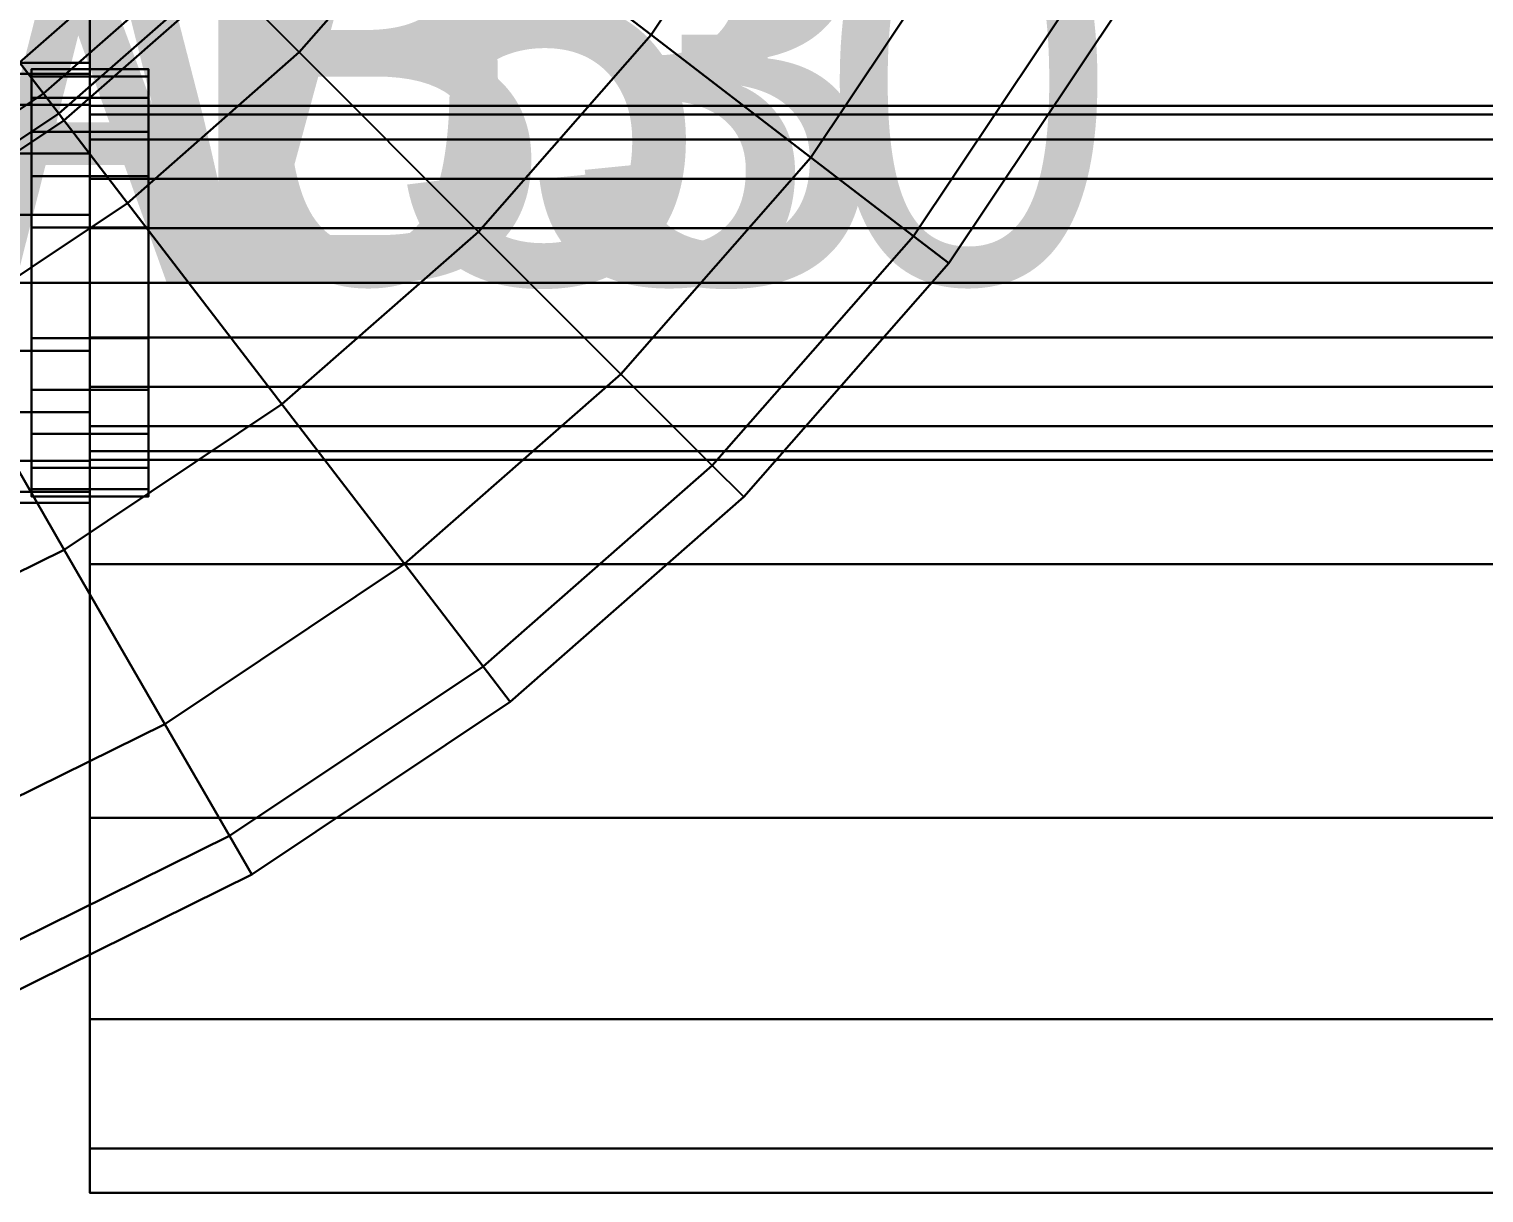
# Model space of a CAD drawing. Extents: x 91537 to 98524, y 82085 to 85415.
# Drawn here: x 97631.7 to 97830.2, y 84466.9 to 84625.6 of the extents above; entities that cross this region are included whole.
import ezdxf
from ezdxf.enums import TextEntityAlignment as Align

# ---------------------------------------------------------------- set-up
doc = ezdxf.new("R2010")
doc.units = 0
doc.header["$LTSCALE"] = 20
for name, color, linetype in [('CENTERLINE', 7, 'CONTINUOUS'), ('INSULATION', 254, 'CONTINUOUS'), ('LABELS', 7, 'CONTINUOUS'), ('PIPE-SPOOL2', 30, 'CONTINUOUS'), ('PIPE-SPOOL3', 3, 'CONTINUOUS'), ('VALVES', 1, 'CONTINUOUS'), ('WELDS-OPEN', 6, 'CONTINUOUS')]:
    doc.layers.add(name, color=color, linetype=linetype)

msp = doc.modelspace()

# ---------------------------------------------------------------- linework, layer by layer
at = {"layer": 'CENTERLINE'}
msp.add_polyline3d([(98200, 84591, 5095), (97640, 84591, 5095), (97430, 84591, 5095)], dxfattribs=at)
at = {"layer": 'INSULATION'}
for points in [[(97689.1072, 84645.8929, 4568.0737), (97716.5645, 84624.8242, 4550.4395), (97736.402, 84654.5132, 4550.4395), (97706.4297, 84671.8178, 4568.0737)], [(97716.5645, 84624.8242, 4349.5605), (97689.1072, 84645.8929, 4331.9263), (97706.4297, 84671.8178, 4331.9263), (97736.402, 84654.5132, 4349.5605)], [(97641.4214, 84649.5786, 4574.15), (97668.5491, 84622.4509, 4568.0737), (97689.1072, 84645.8929, 4568.0737), (97658.6707, 84669.2477, 4574.15)], [(97668.5491, 84622.4509, 4331.9263), (97641.4214, 84649.5786, 4325.85), (97658.6707, 84669.2477, 4325.85), (97689.1072, 84645.8929, 4331.9263)], [(97716.5645, 84624.8242, 4550.4395), (97738.3546, 84608.104, 4522.9735), (97760.1882, 84640.7803, 4522.9735), (97736.402, 84654.5132, 4550.4395)], [(97738.3546, 84608.104, 4377.0265), (97716.5645, 84624.8242, 4349.5605), (97736.402, 84654.5132, 4349.5605), (97760.1882, 84640.7803, 4377.0265)], [(97621.7523, 84632.3293, 4574.15), (97645.1071, 84601.8928, 4568.0737), (97668.5491, 84622.4509, 4568.0737), (97641.4214, 84649.5786, 4574.15)], [(97645.1071, 84601.8928, 4331.9263), (97621.7523, 84632.3293, 4325.85), (97641.4214, 84649.5786, 4325.85), (97668.5491, 84622.4509, 4331.9263)], [(97668.5491, 84622.4509, 4568.0737), (97693.0214, 84597.9786, 4550.4395), (97716.5645, 84624.8242, 4550.4395), (97689.1072, 84645.8929, 4568.0737)], [(97693.0214, 84597.9786, 4349.5605), (97668.5491, 84622.4509, 4331.9263), (97689.1072, 84645.8929, 4331.9263), (97716.5645, 84624.8242, 4349.5605)], [(97738.3546, 84608.104, 4522.9735), (97752.3448, 84597.369, 4488.3645), (97775.4599, 84631.9632, 4488.3645), (97760.1882, 84640.7803, 4522.9735)], [(97752.3448, 84597.369, 4411.6355), (97738.3546, 84608.104, 4377.0265), (97760.1882, 84640.7803, 4377.0265), (97775.4599, 84631.9632, 4411.6355)], [(97600, 84617.7949, 4574.15), (97619.1822, 84584.5703, 4568.0737), (97645.1071, 84601.8928, 4568.0737), (97621.7523, 84632.3293, 4574.15)], [(97619.1822, 84584.5703, 4331.9263), (97600, 84617.7949, 4325.85), (97621.7523, 84632.3293, 4325.85), (97645.1071, 84601.8928, 4331.9263)], [(97752.3448, 84597.369, 4488.3645), (97757.1655, 84593.67, 4450), (97780.7221, 84628.925, 4450), (97775.4599, 84631.9632, 4488.3645)], [(97757.1655, 84593.67, 4450), (97752.3448, 84597.369, 4411.6355), (97775.4599, 84631.9632, 4411.6355), (97780.7221, 84628.925, 4450)], [(98204.0621, 84591, 5219.0835), (98203.8633, 84629.3645, 5213.0104), (97640, 84629.3645, 5213.0737), (97640, 84591, 5219.15)], [(98196.1367, 84629.3645, 4976.9896), (98195.9379, 84591, 4970.9165), (97640, 84591, 4970.85), (97640, 84629.3645, 4976.9263)], [(97693.0214, 84597.9786, 4550.4395), (97712.4428, 84578.5572, 4522.9735), (97738.3546, 84608.104, 4522.9735), (97716.5645, 84624.8242, 4550.4395)], [(97712.4428, 84578.5572, 4377.0265), (97693.0214, 84597.9786, 4349.5605), (97716.5645, 84624.8242, 4349.5605), (97738.3546, 84608.104, 4377.0265)], [(97645.1071, 84601.8928, 4568.0737), (97666.1758, 84574.4355, 4550.4395), (97693.0214, 84597.9786, 4550.4395), (97668.5491, 84622.4509, 4568.0737)], [(97666.1758, 84574.4355, 4349.5605), (97645.1071, 84601.8928, 4331.9263), (97668.5491, 84622.4509, 4331.9263), (97693.0214, 84597.9786, 4349.5605)], [(97712.4428, 84578.5572, 4522.9735), (97724.912, 84566.088, 4488.3645), (97752.3448, 84597.369, 4488.3645), (97738.3546, 84608.104, 4522.9735)], [(97724.912, 84566.088, 4411.6355), (97712.4428, 84578.5572, 4377.0265), (97738.3546, 84608.104, 4377.0265), (97752.3448, 84597.369, 4411.6355)], [(97619.1822, 84584.5703, 4568.0737), (97636.4868, 84554.598, 4550.4395), (97666.1758, 84574.4355, 4550.4395), (97645.1071, 84601.8928, 4568.0737)], [(97636.4868, 84554.598, 4349.5605), (97619.1822, 84584.5703, 4331.9263), (97645.1071, 84601.8928, 4331.9263), (97666.1758, 84574.4355, 4349.5605)], [(97666.1758, 84574.4355, 4550.4395), (97682.896, 84552.6454, 4522.9735), (97712.4428, 84578.5572, 4522.9735), (97693.0214, 84597.9786, 4550.4395)], [(97682.896, 84552.6454, 4377.0265), (97666.1758, 84574.4355, 4349.5605), (97693.0214, 84597.9786, 4349.5605), (97712.4428, 84578.5572, 4377.0265)], [(97724.912, 84566.088, 4488.3645), (97729.2087, 84561.7913, 4450), (97757.1655, 84593.67, 4450), (97752.3448, 84597.369, 4488.3645)], [(97729.2087, 84561.7913, 4450), (97724.912, 84566.088, 4411.6355), (97752.3448, 84597.369, 4411.6355), (97757.1655, 84593.67, 4450)], [(98195.9379, 84591, 4970.9165), (98196.1367, 84552.6355, 4976.9896), (97640, 84552.6355, 4976.9263), (97640, 84591, 4970.85)], [(98203.8633, 84552.6355, 5213.0104), (98204.0621, 84591, 5219.0835), (97640, 84591, 5219.15), (97640, 84552.6355, 5213.0737)], [(97591.2181, 84570.78, 4568.0737), (97604.4625, 84538.8053, 4550.4395), (97636.4868, 84554.598, 4550.4395), (97619.1822, 84584.5703, 4568.0737)], [(97604.4625, 84538.8053, 4349.5605), (97591.2181, 84570.78, 4331.9263), (97619.1822, 84584.5703, 4331.9263), (97636.4868, 84554.598, 4349.5605)], [(97682.896, 84552.6454, 4522.9735), (97693.631, 84538.6552, 4488.3645), (97724.912, 84566.088, 4488.3645), (97712.4428, 84578.5572, 4522.9735)], [(97693.631, 84538.6552, 4411.6355), (97682.896, 84552.6454, 4377.0265), (97712.4428, 84578.5572, 4377.0265), (97724.912, 84566.088, 4411.6355)], [(97636.4868, 84554.598, 4550.4395), (97650.2197, 84530.8118, 4522.9735), (97682.896, 84552.6454, 4522.9735), (97666.1758, 84574.4355, 4550.4395)], [(97650.2197, 84530.8118, 4377.0265), (97636.4868, 84554.598, 4349.5605), (97666.1758, 84574.4355, 4349.5605), (97682.896, 84552.6454, 4377.0265)], [(97693.631, 84538.6552, 4488.3645), (97697.33, 84533.8345, 4450), (97729.2087, 84561.7913, 4450), (97724.912, 84566.088, 4488.3645)], [(97697.33, 84533.8345, 4450), (97693.631, 84538.6552, 4411.6355), (97724.912, 84566.088, 4411.6355), (97729.2087, 84561.7913, 4450)], [(97604.4625, 84538.8053, 4550.4395), (97614.9732, 84513.4301, 4522.9735), (97650.2197, 84530.8118, 4522.9735), (97636.4868, 84554.598, 4550.4395)], [(97614.9732, 84513.4301, 4377.0265), (97604.4625, 84538.8053, 4349.5605), (97636.4868, 84554.598, 4349.5605), (97650.2197, 84530.8118, 4377.0265)], [(98196.1367, 84552.6355, 4976.9896), (98196.7137, 84518.0265, 4994.6143), (97640, 84518.0265, 4994.5605), (97640, 84552.6355, 4976.9263)], [(98203.2863, 84518.0265, 5195.3857), (98203.8633, 84552.6355, 5213.0104), (97640, 84552.6355, 5213.0737), (97640, 84518.0265, 5195.4395)], [(97650.2197, 84530.8118, 4522.9735), (97659.0368, 84515.5401, 4488.3645), (97693.631, 84538.6552, 4488.3645), (97682.896, 84552.6454, 4522.9735)], [(97659.0368, 84515.5401, 4411.6355), (97650.2197, 84530.8118, 4377.0265), (97682.896, 84552.6454, 4377.0265), (97693.631, 84538.6552, 4411.6355)], [(97659.0368, 84515.5401, 4488.3645), (97662.075, 84510.2779, 4450), (97697.33, 84533.8345, 4450), (97693.631, 84538.6552, 4488.3645)], [(97662.075, 84510.2779, 4450), (97659.0368, 84515.5401, 4411.6355), (97693.631, 84538.6552, 4411.6355), (97697.33, 84533.8345, 4450)], [(97614.9732, 84513.4301, 4522.9735), (97621.7215, 84497.1382, 4488.3645), (97659.0368, 84515.5401, 4488.3645), (97650.2197, 84530.8118, 4522.9735)], [(97621.7215, 84497.1382, 4411.6355), (97614.9732, 84513.4301, 4377.0265), (97650.2197, 84530.8118, 4377.0265), (97659.0368, 84515.5401, 4411.6355)], [(98196.7137, 84518.0265, 4994.6143), (98197.6124, 84490.5605, 5022.0655), (97640, 84490.5605, 5022.0265), (97640, 84518.0265, 4994.5605)], [(98202.3876, 84490.5605, 5167.9345), (98203.2863, 84518.0265, 5195.3857), (97640, 84518.0265, 5195.4395), (97640, 84490.5605, 5167.9735)], [(97621.7215, 84497.1382, 4488.3645), (97624.0468, 84491.5244, 4450), (97662.075, 84510.2779, 4450), (97659.0368, 84515.5401, 4488.3645)], [(97624.0468, 84491.5244, 4450), (97621.7215, 84497.1382, 4411.6355), (97659.0368, 84515.5401, 4411.6355), (97662.075, 84510.2779, 4450)], [(98197.6124, 84490.5605, 5022.0655), (98198.7447, 84472.9263, 5056.6561), (97640, 84472.9263, 5056.6355), (97640, 84490.5605, 5022.0265)], [(98201.2552, 84472.9263, 5133.3439), (98202.3876, 84490.5605, 5167.9345), (97640, 84490.5605, 5167.9735), (97640, 84472.9263, 5133.3645)], [(98198.7447, 84472.9263, 5056.6561), (98200, 84466.85, 5095), (97640, 84466.85, 5095), (97640, 84472.9263, 5056.6355)], [(98200, 84466.85, 5095), (98201.2552, 84472.9263, 5133.3439), (97640, 84472.9263, 5133.3645), (97640, 84466.85, 5095)]]:
    msp.add_3dface(points, dxfattribs=at)
at = {"layer": 'PIPE-SPOOL2'}
for points in [[(97626.2953, 84626.4087, 4472.968), (97630.3937, 84621.0677, 4469.5378), (97651.4587, 84639.5413, 4469.5378), (97646.6983, 84644.3017, 4472.968)], [(97630.3937, 84621.0677, 4430.4622), (97626.2953, 84626.4087, 4427.032), (97646.6983, 84644.3017, 4427.032), (97651.4587, 84639.5413, 4430.4622)], [(97630.3937, 84621.0677, 4469.5378), (97633.6461, 84616.829, 4464.195), (97655.2366, 84635.7634, 4464.195), (97651.4587, 84639.5413, 4469.5378)], [(97633.6461, 84616.829, 4435.805), (97630.3937, 84621.0677, 4430.4622), (97651.4587, 84639.5413, 4430.4622), (97655.2366, 84635.7634, 4435.805)], [(97633.6461, 84616.829, 4464.195), (97635.7343, 84614.1076, 4457.4628), (97657.6622, 84633.3378, 4457.4628), (97655.2366, 84635.7634, 4464.195)], [(97635.7343, 84614.1076, 4442.5372), (97633.6461, 84616.829, 4435.805), (97655.2366, 84635.7634, 4435.805), (97657.6622, 84633.3378, 4442.5372)], [(97635.7343, 84614.1076, 4457.4628), (97636.4539, 84613.1698, 4450), (97658.498, 84632.502, 4450), (97657.6622, 84633.3378, 4457.4628)], [(97636.4539, 84613.1698, 4450), (97635.7343, 84614.1076, 4442.5372), (97657.6622, 84633.3378, 4442.5372), (97658.498, 84632.502, 4450)], [(97607.0975, 84605.5017, 4469.5378), (97609.7689, 84600.8747, 4464.195), (97633.6461, 84616.829, 4464.195), (97630.3937, 84621.0677, 4469.5378)], [(97609.7689, 84600.8747, 4435.805), (97607.0975, 84605.5017, 4430.4622), (97630.3937, 84621.0677, 4430.4622), (97633.6461, 84616.829, 4435.805)], [(97609.7689, 84600.8747, 4464.195), (97611.484, 84597.904, 4457.4628), (97635.7343, 84614.1076, 4457.4628), (97633.6461, 84616.829, 4464.195)], [(97611.484, 84597.904, 4442.5372), (97609.7689, 84600.8747, 4435.805), (97633.6461, 84616.829, 4435.805), (97635.7343, 84614.1076, 4442.5372)], [(97611.484, 84597.904, 4457.4628), (97612.075, 84596.8804, 4450), (97636.4539, 84613.1698, 4450), (97635.7343, 84614.1076, 4457.4628)], [(97612.075, 84596.8804, 4450), (97611.484, 84597.904, 4442.5372), (97635.7343, 84614.1076, 4442.5372), (97636.4539, 84613.1698, 4450)]]:
    msp.add_3dface(points, dxfattribs=at)
at = {"layer": 'PIPE-SPOOL3'}
for points in [[(98200.2442, 84613.968, 5102.4588), (98200, 84615.15, 5095), (97640, 84615.15, 5095), (97640, 84613.968, 5102.4628)], [(98200, 84615.15, 5095), (98199.7558, 84613.968, 5087.5412), (97640, 84613.968, 5087.5372), (97640, 84615.15, 5095)], [(98200.4644, 84610.5378, 5109.1874), (98200.2442, 84613.968, 5102.4588), (97640, 84613.968, 5102.4628), (97640, 84610.5378, 5109.195)], [(98199.7558, 84613.968, 5087.5412), (98199.5356, 84610.5378, 5080.8126), (97640, 84610.5378, 5080.805), (97640, 84613.968, 5087.5372)], [(98200.6393, 84605.195, 5114.5273), (98200.4644, 84610.5378, 5109.1874), (97640, 84610.5378, 5109.195), (97640, 84605.195, 5114.5378)], [(98199.5356, 84610.5378, 5080.8126), (98199.3607, 84605.195, 5075.4727), (97640, 84605.195, 5075.4622), (97640, 84610.5378, 5080.805)], [(98200.7515, 84598.4628, 5117.9557), (98200.6393, 84605.195, 5114.5273), (97640, 84605.195, 5114.5378), (97640, 84598.4628, 5117.968)], [(98199.3607, 84605.195, 5075.4727), (98199.2485, 84598.4628, 5072.0443), (97640, 84598.4628, 5072.032), (97640, 84605.195, 5075.4622)], [(98200.7902, 84591, 5119.1371), (98200.7515, 84598.4628, 5117.9557), (97640, 84598.4628, 5117.968), (97640, 84591, 5119.15)], [(98199.2485, 84598.4628, 5072.0443), (98199.2098, 84591, 5070.8629), (97640, 84591, 5070.85), (97640, 84598.4628, 5072.032)], [(98199.2098, 84591, 5070.8629), (98199.2485, 84583.5372, 5072.0443), (97640, 84583.5372, 5072.032), (97640, 84591, 5070.85)], [(98200.7515, 84583.5372, 5117.9557), (98200.7902, 84591, 5119.1371), (97640, 84591, 5119.15), (97640, 84583.5372, 5117.968)], [(98199.2485, 84583.5372, 5072.0443), (98199.3607, 84576.805, 5075.4727), (97640, 84576.805, 5075.4622), (97640, 84583.5372, 5072.032)], [(98200.6393, 84576.805, 5114.5273), (98200.7515, 84583.5372, 5117.9557), (97640, 84583.5372, 5117.968), (97640, 84576.805, 5114.5378)], [(98199.3607, 84576.805, 5075.4727), (98199.5356, 84571.4622, 5080.8126), (97640, 84571.4622, 5080.805), (97640, 84576.805, 5075.4622)], [(98200.4644, 84571.4622, 5109.1874), (98200.6393, 84576.805, 5114.5273), (97640, 84576.805, 5114.5378), (97640, 84571.4622, 5109.195)], [(98199.5356, 84571.4622, 5080.8126), (98199.7558, 84568.032, 5087.5412), (97640, 84568.032, 5087.5372), (97640, 84571.4622, 5080.805)], [(98200.2442, 84568.032, 5102.4588), (98200.4644, 84571.4622, 5109.1874), (97640, 84571.4622, 5109.195), (97640, 84568.032, 5102.4628)], [(98199.7558, 84568.032, 5087.5412), (98200, 84566.85, 5095), (97640, 84566.85, 5095), (97640, 84568.032, 5087.5372)], [(98200, 84566.85, 5095), (98200.2442, 84568.032, 5102.4588), (97640, 84568.032, 5102.4628), (97640, 84566.85, 5095)]]:
    msp.add_3dface(points, dxfattribs=at)
at = {"layer": 'VALVES'}
for points in [[(97605, 84621, 5095), (97605, 84619.5317, 5104.2705), (97640, 84619.5317, 5104.2705), (97640, 84621, 5095)], [(97605, 84619.5317, 5085.7295), (97605, 84621, 5095), (97640, 84621, 5095), (97640, 84619.5317, 5085.7295)], [(97640, 84591, 5095), (97640, 84621, 5095), (97640, 84619.5317, 5104.2705)], [(97640, 84591, 5095), (97640, 84619.5317, 5085.7295), (97640, 84621, 5095)], [(97605, 84619.5317, 5104.2705), (97605, 84615.2705, 5112.6336), (97640, 84615.2705, 5112.6336), (97640, 84619.5317, 5104.2705)], [(97605, 84615.2705, 5077.3664), (97605, 84619.5317, 5085.7295), (97640, 84619.5317, 5085.7295), (97640, 84615.2705, 5077.3664)], [(97640, 84591, 5095), (97640, 84619.5317, 5104.2705), (97640, 84615.2705, 5112.6336)], [(97640, 84591, 5095), (97640, 84615.2705, 5077.3664), (97640, 84619.5317, 5085.7295)], [(97605, 84615.2705, 5112.6336), (97605, 84608.6336, 5119.2705), (97640, 84608.6336, 5119.2705), (97640, 84615.2705, 5112.6336)], [(97605, 84608.6336, 5070.7295), (97605, 84615.2705, 5077.3664), (97640, 84615.2705, 5077.3664), (97640, 84608.6336, 5070.7295)], [(97640, 84591, 5095), (97640, 84615.2705, 5112.6336), (97640, 84608.6336, 5119.2705)], [(97640, 84591, 5095), (97640, 84608.6336, 5070.7295), (97640, 84615.2705, 5077.3664)], [(97605, 84608.6336, 5119.2705), (97605, 84600.2705, 5123.5317), (97640, 84600.2705, 5123.5317), (97640, 84608.6336, 5119.2705)], [(97605, 84600.2705, 5066.4683), (97605, 84608.6336, 5070.7295), (97640, 84608.6336, 5070.7295), (97640, 84600.2705, 5066.4683)], [(97640, 84591, 5095), (97640, 84608.6336, 5119.2705), (97640, 84600.2705, 5123.5317)], [(97640, 84591, 5095), (97640, 84600.2705, 5066.4683), (97640, 84608.6336, 5070.7295)], [(97605, 84600.2705, 5123.5317), (97605, 84591, 5125), (97640, 84591, 5125), (97640, 84600.2705, 5123.5317)], [(97605, 84591, 5065), (97605, 84600.2705, 5066.4683), (97640, 84600.2705, 5066.4683), (97640, 84591, 5065)], [(97640, 84591, 5095), (97640, 84600.2705, 5123.5317), (97640, 84591, 5125)], [(97640, 84591, 5095), (97640, 84591, 5065), (97640, 84600.2705, 5066.4683)], [(97605, 84591, 5125), (97605, 84581.7295, 5123.5317), (97640, 84581.7295, 5123.5317), (97640, 84591, 5125)], [(97605, 84581.7295, 5066.4683), (97605, 84591, 5065), (97640, 84591, 5065), (97640, 84581.7295, 5066.4683)], [(97640, 84591, 5095), (97640, 84591, 5125), (97640, 84581.7295, 5123.5317)], [(97640, 84591, 5095), (97640, 84581.7295, 5123.5317), (97640, 84573.3664, 5119.2705)], [(97640, 84591, 5095), (97640, 84573.3664, 5119.2705), (97640, 84566.7295, 5112.6336)], [(97640, 84591, 5095), (97640, 84566.7295, 5112.6336), (97640, 84562.4683, 5104.2705)], [(97640, 84591, 5095), (97640, 84562.4683, 5104.2705), (97640, 84561, 5095)], [(97640, 84591, 5095), (97640, 84561, 5095), (97640, 84562.4683, 5085.7295)], [(97640, 84591, 5095), (97640, 84562.4683, 5085.7295), (97640, 84566.7295, 5077.3664)], [(97640, 84591, 5095), (97640, 84566.7295, 5077.3664), (97640, 84573.3664, 5070.7295)], [(97640, 84591, 5095), (97640, 84573.3664, 5070.7295), (97640, 84581.7295, 5066.4683)], [(97640, 84591, 5095), (97640, 84581.7295, 5066.4683), (97640, 84591, 5065)], [(97605, 84581.7295, 5123.5317), (97605, 84573.3664, 5119.2705), (97640, 84573.3664, 5119.2705), (97640, 84581.7295, 5123.5317)], [(97605, 84573.3664, 5070.7295), (97605, 84581.7295, 5066.4683), (97640, 84581.7295, 5066.4683), (97640, 84573.3664, 5070.7295)], [(97605, 84573.3664, 5119.2705), (97605, 84566.7295, 5112.6336), (97640, 84566.7295, 5112.6336), (97640, 84573.3664, 5119.2705)], [(97605, 84566.7295, 5077.3664), (97605, 84573.3664, 5070.7295), (97640, 84573.3664, 5070.7295), (97640, 84566.7295, 5077.3664)], [(97605, 84566.7295, 5112.6336), (97605, 84562.4683, 5104.2705), (97640, 84562.4683, 5104.2705), (97640, 84566.7295, 5112.6336)], [(97605, 84562.4683, 5085.7295), (97605, 84566.7295, 5077.3664), (97640, 84566.7295, 5077.3664), (97640, 84562.4683, 5085.7295)], [(97605, 84562.4683, 5104.2705), (97605, 84561, 5095), (97640, 84561, 5095), (97640, 84562.4683, 5104.2705)], [(97605, 84561, 5095), (97605, 84562.4683, 5085.7295), (97640, 84562.4683, 5085.7295), (97640, 84561, 5095)]]:
    msp.add_3dface(points, dxfattribs=at)
at = {"layer": 'WELDS-OPEN'}
for points in [[(97648, 84619.1567, 5102.5446), (97648, 84620.15, 5095), (97632, 84620.15, 5095), (97632, 84619.1567, 5102.5446)], [(97648, 84620.15, 5095), (97648, 84619.1567, 5087.4554), (97632, 84619.1567, 5087.4554), (97632, 84620.15, 5095)], [(97632, 84591, 5095), (97632, 84619.1567, 5102.5446), (97632, 84620.15, 5095)], [(97632, 84591, 5095), (97632, 84620.15, 5095), (97632, 84619.1567, 5087.4554)], [(97648, 84591, 5095), (97648, 84620.15, 5095), (97648, 84619.1567, 5102.5446)], [(97648, 84591, 5095), (97648, 84619.1567, 5087.4554), (97648, 84620.15, 5095)], [(97648, 84616.2446, 5109.575), (97648, 84619.1567, 5102.5446), (97632, 84619.1567, 5102.5446), (97632, 84616.2446, 5109.575)], [(97648, 84619.1567, 5087.4554), (97648, 84616.2446, 5080.425), (97632, 84616.2446, 5080.425), (97632, 84619.1567, 5087.4554)], [(97632, 84591, 5095), (97632, 84616.2446, 5109.575), (97632, 84619.1567, 5102.5446)], [(97632, 84591, 5095), (97632, 84619.1567, 5087.4554), (97632, 84616.2446, 5080.425)], [(97648, 84591, 5095), (97648, 84619.1567, 5102.5446), (97648, 84616.2446, 5109.575)], [(97648, 84591, 5095), (97648, 84616.2446, 5080.425), (97648, 84619.1567, 5087.4554)], [(97648, 84611.6122, 5115.6122), (97648, 84616.2446, 5109.575), (97632, 84616.2446, 5109.575), (97632, 84611.6122, 5115.6122)], [(97648, 84616.2446, 5080.425), (97648, 84611.6122, 5074.3878), (97632, 84611.6122, 5074.3878), (97632, 84616.2446, 5080.425)], [(97632, 84591, 5095), (97632, 84611.6122, 5115.6122), (97632, 84616.2446, 5109.575)], [(97632, 84591, 5095), (97632, 84616.2446, 5080.425), (97632, 84611.6122, 5074.3878)], [(97648, 84591, 5095), (97648, 84616.2446, 5109.575), (97648, 84611.6122, 5115.6122)], [(97648, 84591, 5095), (97648, 84611.6122, 5074.3878), (97648, 84616.2446, 5080.425)], [(97648, 84605.575, 5120.2446), (97648, 84611.6122, 5115.6122), (97632, 84611.6122, 5115.6122), (97632, 84605.575, 5120.2446)], [(97648, 84611.6122, 5074.3878), (97648, 84605.575, 5069.7554), (97632, 84605.575, 5069.7554), (97632, 84611.6122, 5074.3878)], [(97632, 84591, 5095), (97632, 84605.575, 5120.2446), (97632, 84611.6122, 5115.6122)], [(97632, 84591, 5095), (97632, 84611.6122, 5074.3878), (97632, 84605.575, 5069.7554)], [(97648, 84591, 5095), (97648, 84611.6122, 5115.6122), (97648, 84605.575, 5120.2446)], [(97648, 84591, 5095), (97648, 84605.575, 5069.7554), (97648, 84611.6122, 5074.3878)], [(97648, 84598.5446, 5123.1567), (97648, 84605.575, 5120.2446), (97632, 84605.575, 5120.2446), (97632, 84598.5446, 5123.1567)], [(97648, 84605.575, 5069.7554), (97648, 84598.5446, 5066.8433), (97632, 84598.5446, 5066.8433), (97632, 84605.575, 5069.7554)], [(97632, 84591, 5095), (97632, 84598.5446, 5123.1567), (97632, 84605.575, 5120.2446)], [(97632, 84591, 5095), (97632, 84605.575, 5069.7554), (97632, 84598.5446, 5066.8433)], [(97648, 84591, 5095), (97648, 84605.575, 5120.2446), (97648, 84598.5446, 5123.1567)], [(97648, 84591, 5095), (97648, 84598.5446, 5066.8433), (97648, 84605.575, 5069.7554)], [(97648, 84591, 5124.15), (97648, 84598.5446, 5123.1567), (97632, 84598.5446, 5123.1567), (97632, 84591, 5124.15)], [(97648, 84598.5446, 5066.8433), (97648, 84591, 5065.85), (97632, 84591, 5065.85), (97632, 84598.5446, 5066.8433)], [(97632, 84591, 5095), (97632, 84591, 5124.15), (97632, 84598.5446, 5123.1567)], [(97632, 84591, 5095), (97632, 84598.5446, 5066.8433), (97632, 84591, 5065.85)], [(97648, 84591, 5095), (97648, 84598.5446, 5123.1567), (97648, 84591, 5124.15)], [(97648, 84591, 5095), (97648, 84591, 5065.85), (97648, 84598.5446, 5066.8433)], [(97648, 84583.4554, 5123.1567), (97648, 84591, 5124.15), (97632, 84591, 5124.15), (97632, 84583.4554, 5123.1567)], [(97648, 84591, 5065.85), (97648, 84583.4554, 5066.8433), (97632, 84583.4554, 5066.8433), (97632, 84591, 5065.85)], [(97632, 84591, 5095), (97632, 84561.85, 5095), (97632, 84562.8433, 5102.5446)], [(97632, 84591, 5095), (97632, 84562.8433, 5102.5446), (97632, 84565.7554, 5109.575)], [(97632, 84591, 5095), (97632, 84565.7554, 5109.575), (97632, 84570.3878, 5115.6122)], [(97632, 84591, 5095), (97632, 84570.3878, 5115.6122), (97632, 84576.425, 5120.2446)], [(97632, 84591, 5095), (97632, 84576.425, 5120.2446), (97632, 84583.4554, 5123.1567)], [(97632, 84591, 5095), (97632, 84583.4554, 5123.1567), (97632, 84591, 5124.15)], [(97632, 84591, 5095), (97632, 84591, 5065.85), (97632, 84583.4554, 5066.8433)], [(97632, 84591, 5095), (97632, 84583.4554, 5066.8433), (97632, 84576.425, 5069.7554)], [(97632, 84591, 5095), (97632, 84576.425, 5069.7554), (97632, 84570.3878, 5074.3878)], [(97632, 84591, 5095), (97632, 84570.3878, 5074.3878), (97632, 84565.7554, 5080.425)], [(97632, 84591, 5095), (97632, 84565.7554, 5080.425), (97632, 84562.8433, 5087.4554)], [(97632, 84591, 5095), (97632, 84562.8433, 5087.4554), (97632, 84561.85, 5095)], [(97648, 84591, 5095), (97648, 84562.8433, 5102.5446), (97648, 84561.85, 5095)], [(97648, 84591, 5095), (97648, 84565.7554, 5109.575), (97648, 84562.8433, 5102.5446)], [(97648, 84591, 5095), (97648, 84570.3878, 5115.6122), (97648, 84565.7554, 5109.575)], [(97648, 84591, 5095), (97648, 84576.425, 5120.2446), (97648, 84570.3878, 5115.6122)], [(97648, 84591, 5095), (97648, 84583.4554, 5123.1567), (97648, 84576.425, 5120.2446)], [(97648, 84591, 5095), (97648, 84591, 5124.15), (97648, 84583.4554, 5123.1567)], [(97648, 84591, 5095), (97648, 84583.4554, 5066.8433), (97648, 84591, 5065.85)], [(97648, 84591, 5095), (97648, 84576.425, 5069.7554), (97648, 84583.4554, 5066.8433)], [(97648, 84591, 5095), (97648, 84570.3878, 5074.3878), (97648, 84576.425, 5069.7554)], [(97648, 84591, 5095), (97648, 84565.7554, 5080.425), (97648, 84570.3878, 5074.3878)], [(97648, 84591, 5095), (97648, 84562.8433, 5087.4554), (97648, 84565.7554, 5080.425)], [(97648, 84591, 5095), (97648, 84561.85, 5095), (97648, 84562.8433, 5087.4554)], [(97648, 84576.425, 5120.2446), (97648, 84583.4554, 5123.1567), (97632, 84583.4554, 5123.1567), (97632, 84576.425, 5120.2446)], [(97648, 84583.4554, 5066.8433), (97648, 84576.425, 5069.7554), (97632, 84576.425, 5069.7554), (97632, 84583.4554, 5066.8433)], [(97648, 84570.3878, 5115.6122), (97648, 84576.425, 5120.2446), (97632, 84576.425, 5120.2446), (97632, 84570.3878, 5115.6122)], [(97648, 84576.425, 5069.7554), (97648, 84570.3878, 5074.3878), (97632, 84570.3878, 5074.3878), (97632, 84576.425, 5069.7554)], [(97648, 84565.7554, 5109.575), (97648, 84570.3878, 5115.6122), (97632, 84570.3878, 5115.6122), (97632, 84565.7554, 5109.575)], [(97648, 84570.3878, 5074.3878), (97648, 84565.7554, 5080.425), (97632, 84565.7554, 5080.425), (97632, 84570.3878, 5074.3878)], [(97648, 84562.8433, 5102.5446), (97648, 84565.7554, 5109.575), (97632, 84565.7554, 5109.575), (97632, 84562.8433, 5102.5446)], [(97648, 84565.7554, 5080.425), (97648, 84562.8433, 5087.4554), (97632, 84562.8433, 5087.4554), (97632, 84565.7554, 5080.425)], [(97648, 84561.85, 5095), (97648, 84562.8433, 5102.5446), (97632, 84562.8433, 5102.5446), (97632, 84561.85, 5095)], [(97648, 84562.8433, 5087.4554), (97648, 84561.85, 5095), (97632, 84561.85, 5095), (97632, 84562.8433, 5087.4554)]]:
    msp.add_3dface(points, dxfattribs=at)

# ---------------------------------------------------------------- texts
at = {"layer": 'LABELS'}
for s, height, p in [('B3', 60, (97700, 84591, 4630)), ('FW5', 60, (97640, 84591, 5275)), ('FW5', 60, (97640, 84591, 5315)), ('1LCN30AA030', 55, (97535, 84591, 5545))]:
    msp.add_text(s, height=height, dxfattribs=at).set_placement(p, align=Align.CENTER)

doc.saveas('drawing.dxf')
